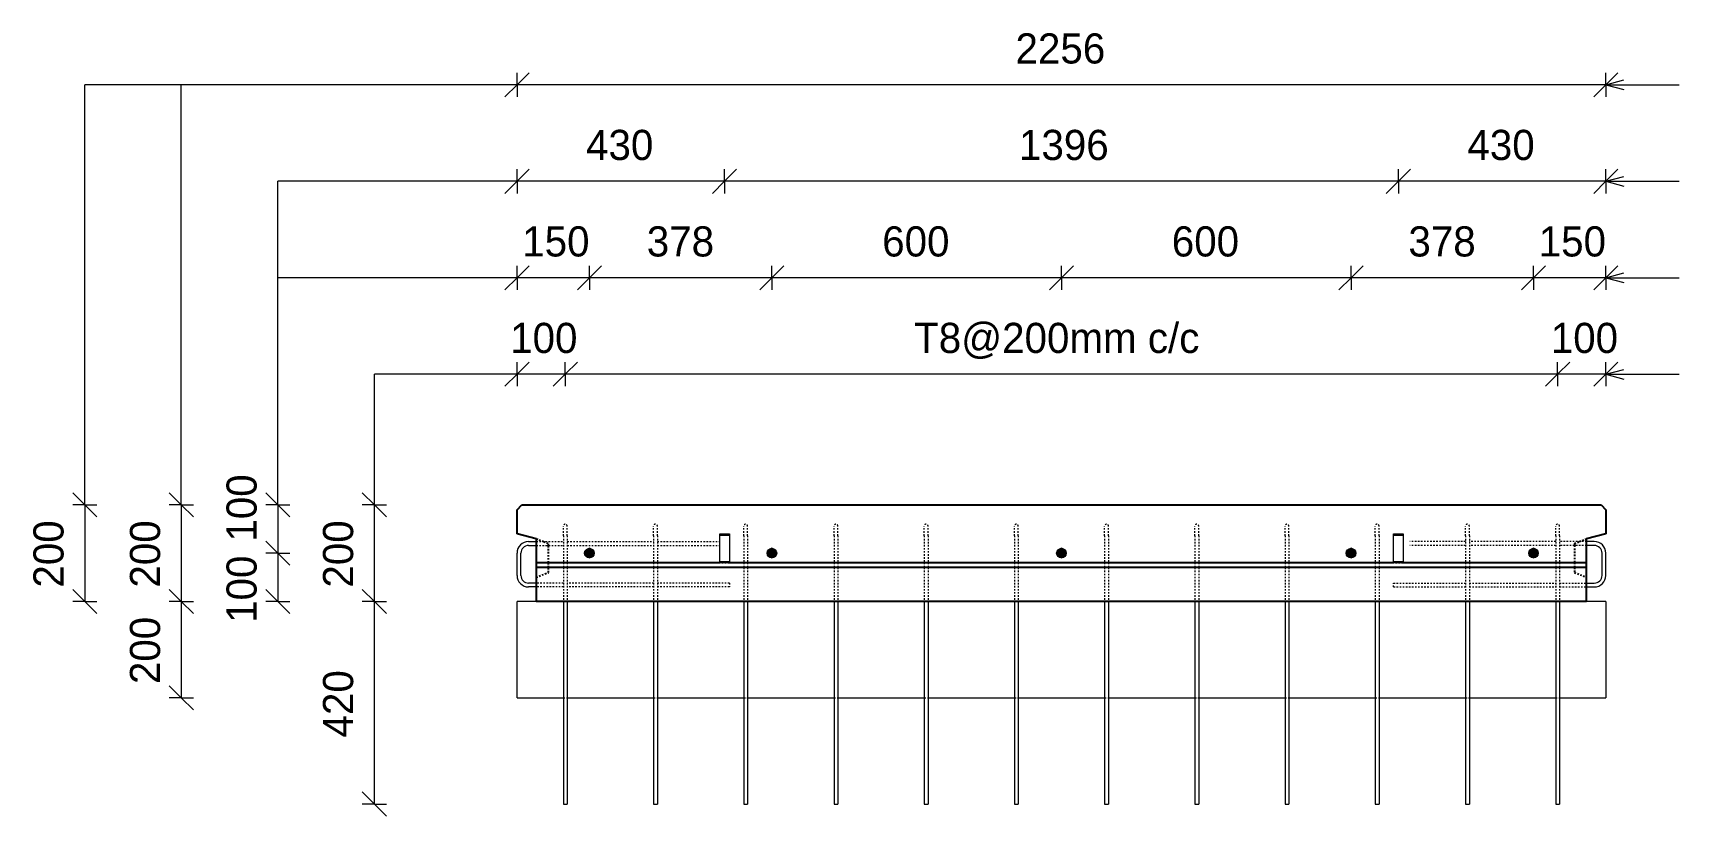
# Model space of a CAD drawing. Header units: millimetres. Extents: x 2687 to 17737, y 971 to 18539.
# Drawn here: x 6836 to 10246, y 12469 to 14092 of the extents above; entities that cross this region are included whole.
import ezdxf

# ---------------------------------------------------------------- set-up
doc = ezdxf.new("R2010")
doc.units = ezdxf.units.MM
doc.linetypes.add('Dash', pattern=[6.36, 3.18, -3.18])
for name, color, linetype, lineweight in [('A-ANNO-DIMS', 211, 'Continuous', 9), ('A-ANNO-DIMS-25', 211, 'Continuous', 9), ('A-DETL-MBND', 5, 'Continuous', 18), ('A-GENM', 13, 'Continuous', 18), ('A-WALL', 113, 'Continuous', 25), ('A-WALL-HDLN', 110, 'Dash', 25), ('G-ANNO-TEXT', 231, 'Continuous', 9), ('S-BEAM', 12, 'Continuous', 18), ('S-BEAM-HDLN', 1, 'Dash', 18), ('S-RBAR', 171, 'Continuous', 18)]:
    doc.layers.add(name, color=color, linetype=linetype, lineweight=lineweight)
doc.styles.add('Nirmala UI Semilight', font='NirmalaS.ttf', dxfattribs={"height": 62.5})
doc.dimstyles.new('Arrow_Filled_-_2_5_NI_UI', dxfattribs={"dimscale": 304.8, "dimtxt": 65.460247, "dimasz": 0.164042, "dimexe": 0.082021, "dimexo": 0.0625, "dimgap": 0.082021, "dimtad": 1, "dimdec": 0, "dimzin": 0, "dimdsep": 46, "dimtxsty": 'Nirmala UI Semilight', "dimblk1": 'OBLIQUE', "dimblk2": 'OBLIQUE', "dimsah": 1, "dimcen": 0.09, "dimazin": 0, "dimtfac": 1, "dimtdec": 4, "dimtix": 1, "dimtmove": 0, "dimatfit": 3, "dimfxl": 0.082021, "dimfxlon": 1, "dimtvp": 1, "dimtolj": 1, "dimtzin": 0, "dimarcsym": 2})
doc.dimstyles.new('Arrow_Filled_-_2_5_NI_UI_1', dxfattribs={"dimscale": 304.8, "dimtxt": 65.460247, "dimasz": 0.164042, "dimexe": 0.082021, "dimexo": 0.0625, "dimgap": 0.082021, "dimtad": 1, "dimdec": 0, "dimzin": 0, "dimdsep": 46, "dimtxsty": 'Nirmala UI Semilight', "dimblk1": 'OBLIQUE', "dimblk2": 'OBLIQUE', "dimsah": 1, "dimcen": 0.09, "dimazin": 0, "dimtfac": 1, "dimtdec": 4, "dimtix": 1, "dimtmove": 2, "dimatfit": 3, "dimfxl": 0.082021, "dimfxlon": 1, "dimtvp": 1, "dimtolj": 1, "dimtzin": 0, "dimarcsym": 2})

# ---------------------------------------------------------------- blocks, each defined once
blk = doc.blocks.new('RR spread anchor face based - RR-SA-10_0-300-1726847-Elevation Top Copy 1')
at = {"layer": 'A-GENM'}
for p, q in [((5050.6, 13051.3), (5050.6, 13053.8)), ((5050.6, 13053.8), (5070.6, 13053.8)), ((5050.6, 12996.3), (5050.6, 13051.3)), ((5050.6, 13051.3), (5070.6, 13051.3)), ((5070.6, 13053.8), (5070.6, 13051.3)), ((5070.6, 13051.3), (5070.6, 12996.3)), ((5050.6, 12993.8), (5050.6, 12996.3)), ((5050.6, 12996.3), (5070.6, 12996.3)), ((5070.6, 12996.3), (5070.6, 12993.8)), ((5070.6, 12993.8), (5050.6, 12993.8))]:
    blk.add_line(p, q, dxfattribs=at)
blk = doc.blocks.new('M_Rectangular Corbel - M_Rectangular Corbel-2189266-Elevation Top Copy 1')
at = {"layer": 'S-BEAM'}
for p, q in [((3234.6, 12713.8), (3234.6, 12913.8)), ((3274.6, 12913.8), (3234.6, 12913.8)), ((5490.6, 12913.8), (5450.6, 12913.8)), ((5490.6, 12913.8), (5490.6, 12713.8)), ((3234.6, 12713.8), (3330.6, 12713.8)), ((3338.6, 12713.8), (3517.5, 12713.8)), ((3525.5, 12713.8), (3704.4, 12713.8)), ((3712.4, 12713.8), (3891.3, 12713.8)), ((3899.3, 12713.8), (4078.2, 12713.8)), ((4086.2, 12713.8), (4265.1, 12713.8)), ((4273.1, 12713.8), (4452, 12713.8)), ((4460, 12713.8), (4638.9, 12713.8)), ((4646.9, 12713.8), (4825.8, 12713.8)), ((4833.8, 12713.8), (5012.7, 12713.8)), ((5020.7, 12713.8), (5199.7, 12713.8)), ((5207.7, 12713.8), (5386.6, 12713.8)), ((5394.6, 12713.8), (5490.6, 12713.8))]:
    blk.add_line(p, q, dxfattribs=at)
at = {"layer": 'S-BEAM-HDLN'}
for p, q in [((3330.6, 12713.8), (3338.5, 12713.8)), ((3517.5, 12713.8), (3525.4, 12713.8)), ((3704.4, 12713.8), (3712.3, 12713.8)), ((3891.3, 12713.8), (3899.2, 12713.8)), ((4078.3, 12713.8), (4086.2, 12713.8)), ((4265.2, 12713.8), (4273.1, 12713.8)), ((4452.1, 12713.8), (4460, 12713.8)), ((4639, 12713.8), (4646.9, 12713.8)), ((4825.9, 12713.8), (4833.8, 12713.8)), ((5012.8, 12713.8), (5020.7, 12713.8)), ((5199.7, 12713.8), (5207.6, 12713.8)), ((5386.6, 12713.8), (5394.5, 12713.8))]:
    blk.add_line(p, q, dxfattribs=at)
blk = doc.blocks.new('DIMBLOCK14-Elevation Top Copy 1')
at = {"layer": 'A-ANNO-DIMS-25'}
for p, q in [((9994.7, 13384.6), (10019.7, 13409.6)), ((9994.7, 13384.6), (9994.7, 13409.6)), ((10094.7, 13384.6), (10119.7, 13409.6)), ((10094.7, 13384.6), (10094.7, 13409.6)), ((9994.7, 13384.6), (9969.7, 13359.6)), ((10094.7, 13384.6), (9994.7, 13384.6)), ((9994.7, 13384.6), (9994.7, 13359.6)), ((10094.7, 13384.6), (10069.7, 13359.6)), ((10094.7, 13384.6), (10094.7, 13359.6))]:
    blk.add_line(p, q, dxfattribs=at)
at = {"layer": 'A-ANNO-DIMS-25', "color": 0, "insert": (9980.5, 13491.2), "char_height": 62.5, "width": 154.248, "attachment_point": 1, "line_spacing_factor": 1.142579, "style": 'Nirmala UI Semilight'}
blk.add_mtext('100', dxfattribs=at)
blk = doc.blocks.new('_Oblique')
at = {"color": 0, "linetype": 'ByBlock', "lineweight": -2}
blk.add_line((-0.5, -0.5), (0.5, 0.5), dxfattribs=at)
blk = doc.blocks.new('DIMBLOCK15-Elevation Top Copy 1')
at = {"layer": 'A-ANNO-DIMS-25'}
for p, q in [((7938.7, 13384.6), (7963.7, 13409.6)), ((7938.7, 13384.6), (7938.7, 13409.6)), ((9994.7, 13384.6), (10019.7, 13409.6)), ((9994.7, 13384.6), (9994.7, 13409.6)), ((7938.7, 13384.6), (7913.7, 13359.6)), ((9994.7, 13384.6), (7938.7, 13384.6)), ((7938.7, 13384.6), (7938.7, 13359.6)), ((9994.7, 13384.6), (9969.7, 13359.6)), ((9994.7, 13384.6), (9994.7, 13359.6))]:
    blk.add_line(p, q, dxfattribs=at)
at = {"layer": 'A-ANNO-DIMS-25', "color": 0, "insert": (8661.4, 13491.2), "char_height": 62.5, "width": 732.679, "attachment_point": 1, "line_spacing_factor": 1.142579, "style": 'Nirmala UI Semilight'}
blk.add_mtext('T8@200mm c/c', dxfattribs=at)
blk = doc.blocks.new('DIMBLOCK16-Elevation Top Copy 1')
at = {"layer": 'A-ANNO-DIMS-25'}
for p, q in [((7838.7, 13384.6), (7863.7, 13409.6)), ((7838.7, 13384.6), (7838.7, 13409.6)), ((7938.7, 13384.6), (7963.7, 13409.6)), ((7938.7, 13384.6), (7938.7, 13409.6)), ((7838.7, 13384.6), (7813.7, 13359.6)), ((7938.7, 13384.6), (7838.7, 13384.6)), ((7838.7, 13384.6), (7838.7, 13359.6)), ((7938.7, 13384.6), (7913.7, 13359.6)), ((7938.7, 13384.6), (7938.7, 13359.6))]:
    blk.add_line(p, q, dxfattribs=at)
at = {"layer": 'A-ANNO-DIMS-25', "color": 0, "insert": (7824.5, 13491.2), "char_height": 62.5, "width": 154.248, "attachment_point": 1, "line_spacing_factor": 1.142579, "style": 'Nirmala UI Semilight'}
blk.add_mtext('100', dxfattribs=at)
blk = doc.blocks.new('DIMBLOCK17-Elevation Top Copy 1')
at = {"layer": 'A-ANNO-DIMS-25'}
for p, q in [((9944.7, 13584.6), (9969.7, 13609.6)), ((9944.7, 13584.6), (9944.7, 13609.6)), ((10094.7, 13584.6), (10119.7, 13609.6)), ((10094.7, 13584.6), (10094.7, 13609.6)), ((9944.7, 13584.6), (9919.7, 13559.6)), ((10094.7, 13584.6), (9944.7, 13584.6)), ((9944.7, 13584.6), (9944.7, 13559.6)), ((10094.7, 13584.6), (10069.7, 13559.6)), ((10094.7, 13584.6), (10094.7, 13559.6))]:
    blk.add_line(p, q, dxfattribs=at)
at = {"layer": 'A-ANNO-DIMS-25', "color": 0, "insert": (9955.5, 13691.2), "char_height": 62.5, "width": 154.248, "attachment_point": 1, "line_spacing_factor": 1.142579, "style": 'Nirmala UI Semilight'}
blk.add_mtext('150', dxfattribs=at)
blk = doc.blocks.new('DIMBLOCK18-Elevation Top Copy 1')
at = {"layer": 'A-ANNO-DIMS-25'}
for p, q in [((9566.7, 13584.6), (9591.7, 13609.6)), ((9566.7, 13584.6), (9566.7, 13609.6)), ((9944.7, 13584.6), (9969.7, 13609.6)), ((9944.7, 13584.6), (9944.7, 13609.6)), ((9566.7, 13584.6), (9541.7, 13559.6)), ((9944.7, 13584.6), (9566.7, 13584.6)), ((9566.7, 13584.6), (9566.7, 13559.6)), ((9944.7, 13584.6), (9919.7, 13559.6)), ((9944.7, 13584.6), (9944.7, 13559.6))]:
    blk.add_line(p, q, dxfattribs=at)
at = {"layer": 'A-ANNO-DIMS-25', "color": 0, "insert": (9685.5, 13691.2), "char_height": 62.5, "width": 168.53, "attachment_point": 1, "line_spacing_factor": 1.142579, "style": 'Nirmala UI Semilight'}
blk.add_mtext('378', dxfattribs=at)
blk = doc.blocks.new('DIMBLOCK19-Elevation Top Copy 1')
at = {"layer": 'A-ANNO-DIMS-25'}
for p, q in [((8966.7, 13584.6), (8991.7, 13609.6)), ((8966.7, 13584.6), (8966.7, 13609.6)), ((9566.7, 13584.6), (9591.7, 13609.6)), ((9566.7, 13584.6), (9566.7, 13609.6)), ((8966.7, 13584.6), (8941.7, 13559.6)), ((9566.7, 13584.6), (8966.7, 13584.6)), ((8966.7, 13584.6), (8966.7, 13559.6)), ((9566.7, 13584.6), (9541.7, 13559.6)), ((9566.7, 13584.6), (9566.7, 13559.6))]:
    blk.add_line(p, q, dxfattribs=at)
at = {"layer": 'A-ANNO-DIMS-25', "color": 0, "insert": (9195.3, 13691.2), "char_height": 62.5, "width": 171.387, "attachment_point": 1, "line_spacing_factor": 1.142579, "style": 'Nirmala UI Semilight'}
blk.add_mtext('600', dxfattribs=at)
blk = doc.blocks.new('DIMBLOCK20-Elevation Top Copy 1')
at = {"layer": 'A-ANNO-DIMS-25'}
for p, q in [((8366.7, 13584.6), (8391.7, 13609.6)), ((8366.7, 13584.6), (8366.7, 13609.6)), ((8966.7, 13584.6), (8991.7, 13609.6)), ((8966.7, 13584.6), (8966.7, 13609.6)), ((8366.7, 13584.6), (8341.7, 13559.6)), ((8966.7, 13584.6), (8366.7, 13584.6)), ((8366.7, 13584.6), (8366.7, 13559.6)), ((8966.7, 13584.6), (8941.7, 13559.6)), ((8966.7, 13584.6), (8966.7, 13559.6))]:
    blk.add_line(p, q, dxfattribs=at)
at = {"layer": 'A-ANNO-DIMS-25', "color": 0, "insert": (8595.3, 13691.2), "char_height": 62.5, "width": 171.387, "attachment_point": 1, "line_spacing_factor": 1.142579, "style": 'Nirmala UI Semilight'}
blk.add_mtext('600', dxfattribs=at)
blk = doc.blocks.new('DIMBLOCK21-Elevation Top Copy 1')
at = {"layer": 'A-ANNO-DIMS-25'}
for p, q in [((7988.7, 13584.6), (8013.7, 13609.6)), ((7988.7, 13584.6), (7988.7, 13609.6)), ((8366.7, 13584.6), (8391.7, 13609.6)), ((8366.7, 13584.6), (8366.7, 13609.6)), ((7988.7, 13584.6), (7963.7, 13559.6)), ((8366.7, 13584.6), (7988.7, 13584.6)), ((7988.7, 13584.6), (7988.7, 13559.6)), ((8366.7, 13584.6), (8341.7, 13559.6)), ((8366.7, 13584.6), (8366.7, 13559.6))]:
    blk.add_line(p, q, dxfattribs=at)
at = {"layer": 'A-ANNO-DIMS-25', "color": 0, "insert": (8107.5, 13691.2), "char_height": 62.5, "width": 168.53, "attachment_point": 1, "line_spacing_factor": 1.142579, "style": 'Nirmala UI Semilight'}
blk.add_mtext('378', dxfattribs=at)
blk = doc.blocks.new('DIMBLOCK22-Elevation Top Copy 1')
at = {"layer": 'A-ANNO-DIMS-25'}
for p, q in [((7838.7, 13584.6), (7863.7, 13609.6)), ((7838.7, 13584.6), (7838.7, 13609.6)), ((7988.7, 13584.6), (8013.7, 13609.6)), ((7988.7, 13584.6), (7988.7, 13609.6)), ((7838.7, 13584.6), (7813.7, 13559.6)), ((7988.7, 13584.6), (7838.7, 13584.6)), ((7838.7, 13584.6), (7838.7, 13559.6)), ((7988.7, 13584.6), (7963.7, 13559.6)), ((7988.7, 13584.6), (7988.7, 13559.6))]:
    blk.add_line(p, q, dxfattribs=at)
at = {"layer": 'A-ANNO-DIMS-25', "color": 0, "insert": (7849.5, 13691.2), "char_height": 62.5, "width": 154.248, "attachment_point": 1, "line_spacing_factor": 1.142579, "style": 'Nirmala UI Semilight'}
blk.add_mtext('150', dxfattribs=at)
blk = doc.blocks.new('DIMBLOCK23-Elevation Top Copy 1')
at = {"layer": 'A-ANNO-DIMS-25'}
for p, q in [((9664.7, 13784.6), (9639.7, 13759.6)), ((9664.7, 13784.6), (9689.7, 13809.6)), ((9664.7, 13784.6), (9664.7, 13809.6)), ((10094.7, 13784.6), (9664.7, 13784.6)), ((9664.7, 13784.6), (9664.7, 13759.6)), ((10094.7, 13784.6), (10069.7, 13759.6)), ((10094.7, 13784.6), (10119.7, 13809.6)), ((10094.7, 13784.6), (10094.7, 13809.6)), ((10094.7, 13784.6), (10094.7, 13759.6))]:
    blk.add_line(p, q, dxfattribs=at)
at = {"layer": 'A-ANNO-DIMS-25', "color": 0, "insert": (9807.7, 13891.2), "char_height": 62.5, "width": 172.815, "attachment_point": 1, "line_spacing_factor": 1.142579, "style": 'Nirmala UI Semilight'}
blk.add_mtext('430', dxfattribs=at)
blk = doc.blocks.new('DIMBLOCK24-Elevation Top Copy 1')
at = {"layer": 'A-ANNO-DIMS-25'}
for p, q in [((8268.7, 13784.6), (8243.7, 13759.6)), ((8268.7, 13784.6), (8293.7, 13809.6)), ((8268.7, 13784.6), (8268.7, 13809.6)), ((9664.7, 13784.6), (8268.7, 13784.6)), ((8268.7, 13784.6), (8268.7, 13759.6)), ((9664.7, 13784.6), (9639.7, 13759.6)), ((9664.7, 13784.6), (9689.7, 13809.6)), ((9664.7, 13784.6), (9664.7, 13809.6)), ((9664.7, 13784.6), (9664.7, 13759.6))]:
    blk.add_line(p, q, dxfattribs=at)
at = {"layer": 'A-ANNO-DIMS-25', "color": 0, "insert": (8878.7, 13891.2), "char_height": 62.5, "width": 211.377, "attachment_point": 1, "line_spacing_factor": 1.142579, "style": 'Nirmala UI Semilight'}
blk.add_mtext('1396', dxfattribs=at)
blk = doc.blocks.new('DIMBLOCK25-Elevation Top Copy 1')
at = {"layer": 'A-ANNO-DIMS-25'}
for p, q in [((7838.7, 13784.6), (7813.7, 13759.6)), ((7838.7, 13784.6), (7863.7, 13809.6)), ((7838.7, 13784.6), (7838.7, 13809.6)), ((8268.7, 13784.6), (7838.7, 13784.6)), ((7838.7, 13784.6), (7838.7, 13759.6)), ((8268.7, 13784.6), (8243.7, 13759.6)), ((8268.7, 13784.6), (8293.7, 13809.6)), ((8268.7, 13784.6), (8268.7, 13809.6)), ((8268.7, 13784.6), (8268.7, 13759.6))]:
    blk.add_line(p, q, dxfattribs=at)
at = {"layer": 'A-ANNO-DIMS-25', "color": 0, "insert": (7981.7, 13891.2), "char_height": 62.5, "width": 172.815, "attachment_point": 1, "line_spacing_factor": 1.142579, "style": 'Nirmala UI Semilight'}
blk.add_mtext('430', dxfattribs=at)
blk = doc.blocks.new('DIMBLOCK26-Elevation Top Copy 1')
at = {"layer": 'A-ANNO-DIMS-25'}
for p, q in [((7838.7, 13984.6), (7813.7, 13959.6)), ((7838.7, 13984.6), (7863.7, 14009.6)), ((7838.7, 13984.6), (7838.7, 14009.6)), ((10094.7, 13984.6), (7838.7, 13984.6)), ((7838.7, 13984.6), (7838.7, 13959.6)), ((10094.7, 13984.6), (10069.7, 13959.6)), ((10094.7, 13984.6), (10119.7, 14009.6)), ((10094.7, 13984.6), (10094.7, 14009.6)), ((10094.7, 13984.6), (10094.7, 13959.6))]:
    blk.add_line(p, q, dxfattribs=at)
at = {"layer": 'A-ANNO-DIMS-25', "color": 0, "insert": (8871.5, 14091.2), "char_height": 62.5, "width": 228.516, "attachment_point": 1, "line_spacing_factor": 1.142579, "style": 'Nirmala UI Semilight'}
blk.add_mtext('2256', dxfattribs=at)
blk = doc.blocks.new('DIMBLOCK27-Elevation Top Copy 1')
at = {"layer": 'A-ANNO-DIMS-25'}
for p, q in [((7543.2, 12913.8), (7518.2, 12938.8)), ((7543.2, 12913.8), (7518.2, 12913.8)), ((7543.2, 12493.8), (7543.2, 12913.8)), ((7543.2, 12913.8), (7568.2, 12888.8)), ((7543.2, 12913.8), (7568.2, 12913.8)), ((7543.2, 12493.8), (7518.2, 12518.8)), ((7543.2, 12493.8), (7518.2, 12493.8)), ((7543.2, 12493.8), (7568.2, 12468.8)), ((7543.2, 12493.8), (7568.2, 12493.8))]:
    blk.add_line(p, q, dxfattribs=at)
at = {"layer": 'A-ANNO-DIMS-25', "color": 0, "insert": (7436.7, 12631.8), "char_height": 62.5, "width": 172.815, "attachment_point": 1, "rotation": 90, "line_spacing_factor": 1.142579, "style": 'Nirmala UI Semilight'}
blk.add_mtext('420', dxfattribs=at)
blk = doc.blocks.new('DIMBLOCK28-Elevation Top Copy 1')
at = {"layer": 'A-ANNO-DIMS-25'}
for p, q in [((7543.2, 13113.8), (7518.2, 13138.8)), ((7543.2, 13113.8), (7518.2, 13113.8)), ((7543.2, 12913.8), (7543.2, 13113.8)), ((7543.2, 13113.8), (7568.2, 13088.8)), ((7543.2, 13113.8), (7568.2, 13113.8)), ((7543.2, 12913.8), (7518.2, 12938.8)), ((7543.2, 12913.8), (7518.2, 12913.8)), ((7543.2, 12913.8), (7568.2, 12888.8)), ((7543.2, 12913.8), (7568.2, 12913.8))]:
    blk.add_line(p, q, dxfattribs=at)
at = {"layer": 'A-ANNO-DIMS-25', "color": 0, "insert": (7436.7, 12942.4), "char_height": 62.5, "width": 171.387, "attachment_point": 1, "rotation": 90, "line_spacing_factor": 1.142579, "style": 'Nirmala UI Semilight'}
blk.add_mtext('200', dxfattribs=at)
blk = doc.blocks.new('DIMBLOCK29-Elevation Top Copy 1')
at = {"layer": 'A-ANNO-DIMS-25'}
for p, q in [((7343.2, 13113.8), (7318.2, 13138.8)), ((7343.2, 13113.8), (7318.2, 13113.8)), ((7343.2, 13113.8), (7343.2, 13013.8)), ((7343.2, 13113.8), (7368.2, 13088.8)), ((7343.2, 13113.8), (7368.2, 13113.8)), ((7343.2, 13013.8), (7318.2, 13038.8)), ((7343.2, 13013.8), (7318.2, 13013.8)), ((7343.2, 13013.8), (7368.2, 12988.8)), ((7343.2, 13013.8), (7368.2, 13013.8))]:
    blk.add_line(p, q, dxfattribs=at)
at = {"layer": 'A-ANNO-DIMS-25', "color": 0, "insert": (7236.7, 13037.7), "char_height": 62.5, "width": 154.248, "attachment_point": 1, "rotation": 90, "line_spacing_factor": 1.142579, "style": 'Nirmala UI Semilight'}
blk.add_mtext('100', dxfattribs=at)
blk = doc.blocks.new('DIMBLOCK30-Elevation Top Copy 1')
at = {"layer": 'A-ANNO-DIMS-25'}
for p, q in [((7343.2, 13013.8), (7318.2, 13038.8)), ((7343.2, 13013.8), (7318.2, 13013.8)), ((7343.2, 13013.8), (7343.2, 12913.8)), ((7343.2, 13013.8), (7368.2, 12988.8)), ((7343.2, 13013.8), (7368.2, 13013.8)), ((7343.2, 12913.8), (7318.2, 12938.8)), ((7343.2, 12913.8), (7318.2, 12913.8)), ((7343.2, 12913.8), (7368.2, 12888.8)), ((7343.2, 12913.8), (7368.2, 12913.8))]:
    blk.add_line(p, q, dxfattribs=at)
at = {"layer": 'A-ANNO-DIMS-25', "color": 0, "insert": (7236.7, 12869.3), "char_height": 62.5, "width": 154.248, "attachment_point": 1, "rotation": 90, "line_spacing_factor": 1.142579, "style": 'Nirmala UI Semilight'}
blk.add_mtext('100', dxfattribs=at)
blk = doc.blocks.new('DIMBLOCK31-Elevation Top Copy 1')
at = {"layer": 'A-ANNO-DIMS-25'}
for p, q in [((7143.2, 13113.8), (7118.2, 13138.8)), ((7143.2, 13113.8), (7118.2, 13113.8)), ((7143.2, 13113.8), (7143.2, 12913.8)), ((7143.2, 13113.8), (7168.2, 13088.8)), ((7143.2, 13113.8), (7168.2, 13113.8)), ((7143.2, 12913.8), (7118.2, 12938.8)), ((7143.2, 12913.8), (7118.2, 12913.8)), ((7143.2, 12913.8), (7168.2, 12888.8)), ((7143.2, 12913.8), (7168.2, 12913.8))]:
    blk.add_line(p, q, dxfattribs=at)
at = {"layer": 'A-ANNO-DIMS-25', "color": 0, "insert": (7036.7, 12942.4), "char_height": 62.5, "width": 171.387, "attachment_point": 1, "rotation": 90, "line_spacing_factor": 1.142579, "style": 'Nirmala UI Semilight'}
blk.add_mtext('200', dxfattribs=at)
blk = doc.blocks.new('DIMBLOCK32-Elevation Top Copy 1')
at = {"layer": 'A-ANNO-DIMS-25'}
for p, q in [((7143.2, 12913.8), (7118.2, 12938.8)), ((7143.2, 12913.8), (7118.2, 12913.8)), ((7143.2, 12913.8), (7143.2, 12713.8)), ((7143.2, 12913.8), (7168.2, 12888.8)), ((7143.2, 12913.8), (7168.2, 12913.8)), ((7143.2, 12713.8), (7118.2, 12738.8)), ((7143.2, 12713.8), (7118.2, 12713.8)), ((7143.2, 12713.8), (7168.2, 12688.8)), ((7143.2, 12713.8), (7168.2, 12713.8))]:
    blk.add_line(p, q, dxfattribs=at)
at = {"layer": 'A-ANNO-DIMS-25', "color": 0, "insert": (7036.7, 12742.4), "char_height": 62.5, "width": 171.387, "attachment_point": 1, "rotation": 90, "line_spacing_factor": 1.142579, "style": 'Nirmala UI Semilight'}
blk.add_mtext('200', dxfattribs=at)
blk = doc.blocks.new('DIMBLOCK33-Elevation Top Copy 1')
at = {"layer": 'A-ANNO-DIMS-25'}
for p, q in [((6943.2, 13113.8), (6918.2, 13138.8)), ((6943.2, 13113.8), (6918.2, 13113.8)), ((6943.2, 13113.8), (6943.2, 12913.8)), ((6943.2, 13113.8), (6968.2, 13088.8)), ((6943.2, 13113.8), (6968.2, 13113.8)), ((6943.2, 12913.8), (6918.2, 12938.8)), ((6943.2, 12913.8), (6918.2, 12913.8)), ((6943.2, 12913.8), (6968.2, 12888.8)), ((6943.2, 12913.8), (6968.2, 12913.8))]:
    blk.add_line(p, q, dxfattribs=at)
at = {"layer": 'A-ANNO-DIMS-25', "color": 0, "insert": (6836.7, 12942.4), "char_height": 62.5, "width": 171.387, "attachment_point": 1, "rotation": 90, "line_spacing_factor": 1.142579, "style": 'Nirmala UI Semilight'}
blk.add_mtext('200', dxfattribs=at)

msp = doc.modelspace()

# ---------------------------------------------------------------- hatches: boundary and pattern name
at = {"layer": 'S-RBAR'}
for points in [[(7988.7, 13003.8), (7995.8, 13006.7), (7998.7, 13013.8), (7995.8, 13020.9), (7988.7, 13023.8), (7981.7, 13020.9), (7978.7, 13013.8), (7981.7, 13006.7)], [(8366.7, 13003.8), (8373.8, 13006.7), (8376.7, 13013.8), (8373.8, 13020.9), (8366.7, 13023.8), (8359.7, 13020.9), (8356.7, 13013.8), (8359.7, 13006.7)], [(8966.7, 13003.8), (8973.8, 13006.7), (8976.7, 13013.8), (8973.8, 13020.9), (8966.7, 13023.8), (8959.7, 13020.9), (8956.7, 13013.8), (8959.7, 13006.7)], [(9566.7, 13003.8), (9573.8, 13006.7), (9576.7, 13013.8), (9573.8, 13020.9), (9566.7, 13023.8), (9559.7, 13020.9), (9556.7, 13013.8), (9559.7, 13006.7)], [(9944.7, 13003.8), (9951.8, 13006.7), (9954.7, 13013.8), (9951.8, 13020.9), (9944.7, 13023.8), (9937.7, 13020.9), (9934.7, 13013.8), (9937.7, 13006.7)]]:
    msp.add_hatch(color=256, dxfattribs=at).paths.add_polyline_path(points)
h = msp.add_hatch(color=256, dxfattribs=at)
edge = h.paths.add_edge_path()
edge.add_arc((7988.7, 13013.8), 10, 0, 360)
h = msp.add_hatch(color=256, dxfattribs=at)
edge = h.paths.add_edge_path()
edge.add_arc((8366.7, 13013.8), 10, 0, 360)
h = msp.add_hatch(color=256, dxfattribs=at)
edge = h.paths.add_edge_path()
edge.add_arc((8966.7, 13013.8), 10, 0, 360)
h = msp.add_hatch(color=256, dxfattribs=at)
edge = h.paths.add_edge_path()
edge.add_arc((9566.7, 13013.8), 10, 0, 360)
h = msp.add_hatch(color=256, dxfattribs=at)
edge = h.paths.add_edge_path()
edge.add_arc((9944.7, 13013.8), 10, 0, 360)

# ---------------------------------------------------------------- linework, layer by layer
at = {"layer": 'A-DETL-MBND'}
for p, q in [((6943.2, 13113.8), (6943.2, 13984.6)), ((7838.7, 13984.6), (6943.2, 13984.6)), ((7143.2, 13113.8), (7143.2, 13984.6)), ((7343.2, 13113.8), (7343.2, 13784.6)), ((7838.7, 13784.6), (7343.2, 13784.6)), ((7838.7, 13584.6), (7343.2, 13584.6)), ((7543.2, 13113.8), (7543.2, 13384.6)), ((7838.7, 13384.6), (7543.2, 13384.6)), ((7934.7, 12493.8), (7935.5, 12493.8))]:
    msp.add_line(p, q, dxfattribs=at)
at = {"layer": 'A-WALL'}
for p, q in [((7838.7, 13103.8), (7848.7, 13113.8)), ((7838.7, 13053.8), (7838.7, 13103.8)), ((7848.7, 13113.8), (10084.7, 13113.8)), ((10084.8, 13113.8), (10094.7, 13103.9)), ((10094.7, 13103.9), (10094.7, 13053.8)), ((7878.7, 13043.8), (7838.7, 13053.8)), ((7878.7, 13043.8), (7878.7, 12913.8)), ((10094.7, 13053.8), (10054.7, 13043.8)), ((10054.7, 12913.8), (10054.7, 13043.8)), ((8258.7, 12993.9), (7878.7, 12993.9)), ((10054.7, 12983.9), (7878.7, 12983.9)), ((9654.7, 12993.9), (8278.7, 12993.9)), ((10054.7, 12993.9), (9674.7, 12993.9)), ((10054.7, 12913.8), (7878.7, 12913.8))]:
    msp.add_line(p, q, dxfattribs=at)
at = {"layer": 'A-WALL-HDLN'}
for p, q in [((7878.8, 13043.8), (7893.6, 13037.9)), ((7893.9, 13037.8), (7903.7, 13033.8)), ((7903.7, 13029.9), (7903.7, 13033.8)), ((7903.7, 12994), (7903.7, 13029.8)), ((10029.7, 13033.8), (10039.6, 13037.8)), ((10029.7, 13033.8), (10029.7, 13029.9)), ((10029.7, 13029.8), (10029.7, 12994)), ((10039.9, 13037.9), (10054.7, 13043.8)), ((7878.8, 12963.8), (7903.7, 12973.8)), ((7903.7, 12984), (7903.7, 12993.9)), ((7903.7, 12973.8), (7903.7, 12983.9)), ((8278.7, 12993.9), (8258.8, 12993.9)), ((9674.7, 12993.9), (9654.8, 12993.9)), ((10029.7, 12993.9), (10029.7, 12984)), ((10029.7, 12983.9), (10029.7, 12973.8)), ((10029.7, 12973.8), (10054.7, 12963.8))]:
    msp.add_line(p, q, dxfattribs=at)
at = {"layer": 'G-ANNO-TEXT', "color": 10}
for p, q in [((10094.7, 13984.6), (10132.2, 13994.7)), ((10094.7, 13984.6), (10132.2, 13974.6)), ((10094.7, 13984.6), (10246.3, 13984.6)), ((10094.7, 13784.6), (10132.2, 13794.7)), ((10094.7, 13784.6), (10132.2, 13774.6)), ((10094.7, 13784.6), (10246.3, 13784.6)), ((10094.7, 13584.6), (10132.2, 13594.7)), ((10094.7, 13584.6), (10132.2, 13574.6)), ((10094.7, 13584.6), (10246.3, 13584.6)), ((10094.7, 13384.6), (10132.2, 13394.7)), ((10094.7, 13384.6), (10132.2, 13374.6)), ((10094.7, 13384.6), (10246.3, 13384.6))]:
    msp.add_line(p, q, dxfattribs=at)
at = {"layer": 'S-RBAR', "linetype": 'Dash'}
for p, q in [((7934.7, 13049.8), (7934.7, 13069.8)), ((7942.7, 13049.8), (7942.7, 13069.8)), ((8121.6, 13049.8), (8121.6, 13069.8)), ((8129.6, 13049.8), (8129.6, 13069.8)), ((8308.5, 13049.8), (8308.5, 13069.8)), ((8316.5, 13049.8), (8316.5, 13069.8)), ((8495.5, 13049.8), (8495.5, 13069.8)), ((8503.5, 13049.8), (8503.5, 13069.8)), ((8682.4, 13049.8), (8682.4, 13069.8)), ((8690.4, 13049.8), (8690.4, 13069.8)), ((8869.3, 13049.8), (8869.3, 13069.8)), ((8877.3, 13049.8), (8877.3, 13069.8)), ((9056.2, 13049.8), (9056.2, 13069.8)), ((9064.2, 13049.8), (9064.2, 13069.8)), ((9243.1, 13049.8), (9243.1, 13069.8)), ((9251.1, 13049.8), (9251.1, 13069.8)), ((9430, 13049.8), (9430, 13069.8)), ((9438, 13049.8), (9438, 13069.8)), ((9616.9, 13049.8), (9616.9, 13069.8)), ((9624.9, 13049.8), (9624.9, 13069.8)), ((9803.8, 13049.8), (9803.8, 13069.8)), ((9811.8, 13049.8), (9811.8, 13069.8)), ((9990.7, 13049.8), (9990.7, 13069.8)), ((9998.7, 13049.8), (9998.7, 13069.8)), ((7878.8, 13037.8), (7934.7, 13037.8)), ((7878.8, 13029.8), (7934.7, 13029.8)), ((7934.7, 13049.8), (7934.7, 12994)), ((7942.7, 13049.8), (7942.7, 12994)), ((7942.7, 13037.8), (8121.6, 13037.8)), ((7942.7, 13029.8), (8121.6, 13029.8)), ((8121.6, 13049.8), (8121.6, 12994)), ((8129.6, 13049.8), (8129.6, 12994)), ((8129.6, 13037.8), (8258.7, 13037.8)), ((8129.6, 13029.8), (8258.7, 13029.8)), ((8308.5, 13049.8), (8308.5, 12994)), ((8316.5, 13049.8), (8316.5, 12994)), ((8495.5, 13049.8), (8495.5, 12994)), ((8503.5, 13049.8), (8503.5, 12994)), ((8682.4, 13049.8), (8682.4, 12994)), ((8690.4, 13049.8), (8690.4, 12994)), ((8869.3, 13049.8), (8869.3, 12994)), ((8877.3, 13049.8), (8877.3, 12994)), ((9056.2, 13049.8), (9056.2, 12994)), ((9064.2, 13049.8), (9064.2, 12994)), ((9243.1, 13049.8), (9243.1, 12994)), ((9251.1, 13049.8), (9251.1, 12994)), ((9430, 13049.8), (9430, 12994)), ((9438, 13049.8), (9438, 12994)), ((9616.9, 13049.8), (9616.9, 12994)), ((9624.9, 13049.8), (9624.9, 12994)), ((9803.8, 13037.8), (9688.6, 13037.8)), ((9803.8, 13029.8), (9688.6, 13029.8)), ((9803.8, 13049.8), (9803.8, 12994)), ((9811.8, 13049.8), (9811.8, 12994)), ((9990.7, 13037.8), (9811.8, 13037.8)), ((9990.7, 13029.8), (9811.8, 13029.8)), ((9990.7, 13049.8), (9990.7, 12994)), ((9998.7, 13049.8), (9998.7, 12994)), ((10054.7, 13037.8), (9998.7, 13037.8)), ((10054.7, 13029.8), (9998.7, 13029.8)), ((7934.7, 12993.9), (7934.7, 12984)), ((7934.7, 12983.9), (7934.7, 12913.9)), ((7942.7, 12993.9), (7942.7, 12984)), ((7942.7, 12983.9), (7942.7, 12913.9)), ((8121.6, 12993.9), (8121.6, 12984)), ((8121.6, 12983.9), (8121.6, 12913.9)), ((8129.6, 12993.9), (8129.6, 12984)), ((8129.6, 12983.9), (8129.6, 12913.9)), ((8308.5, 12993.9), (8308.5, 12984)), ((8308.5, 12983.9), (8308.5, 12913.9)), ((8316.5, 12993.9), (8316.5, 12984)), ((8316.5, 12983.9), (8316.5, 12913.9)), ((8495.5, 12993.9), (8495.5, 12984)), ((8495.5, 12983.9), (8495.5, 12913.9)), ((8503.5, 12993.9), (8503.5, 12984)), ((8503.5, 12983.9), (8503.5, 12913.9)), ((8682.4, 12993.9), (8682.4, 12984)), ((8682.4, 12983.9), (8682.4, 12913.9)), ((8690.4, 12993.9), (8690.4, 12984)), ((8690.4, 12983.9), (8690.4, 12913.9)), ((8869.3, 12993.9), (8869.3, 12984)), ((8869.3, 12983.9), (8869.3, 12913.9)), ((8877.3, 12993.9), (8877.3, 12984)), ((8877.3, 12983.9), (8877.3, 12913.9)), ((9056.2, 12993.9), (9056.2, 12984)), ((9056.2, 12983.9), (9056.2, 12913.9)), ((9064.2, 12993.9), (9064.2, 12984)), ((9064.2, 12983.9), (9064.2, 12913.9)), ((9243.1, 12993.9), (9243.1, 12984)), ((9243.1, 12983.9), (9243.1, 12913.9)), ((9251.1, 12993.9), (9251.1, 12984)), ((9251.1, 12983.9), (9251.1, 12913.9)), ((9430, 12993.9), (9430, 12984)), ((9430, 12983.9), (9430, 12913.9)), ((9438, 12993.9), (9438, 12984)), ((9438, 12983.9), (9438, 12913.9)), ((9616.9, 12993.9), (9616.9, 12984)), ((9616.9, 12983.9), (9616.9, 12913.9)), ((9624.9, 12993.9), (9624.9, 12984)), ((9624.9, 12983.9), (9624.9, 12913.9)), ((9803.8, 12993.9), (9803.8, 12984)), ((9803.8, 12983.9), (9803.8, 12913.9)), ((9811.8, 12993.9), (9811.8, 12984)), ((9811.8, 12983.9), (9811.8, 12913.9)), ((9990.7, 12993.9), (9990.7, 12984)), ((9990.7, 12983.9), (9990.7, 12913.9)), ((9998.7, 12993.9), (9998.7, 12984)), ((9998.7, 12983.9), (9998.7, 12913.9)), ((7934.7, 12951.7), (7878.8, 12951.7)), ((7934.7, 12943.7), (7878.8, 12943.7)), ((8121.6, 12951.7), (7942.7, 12951.7)), ((8121.6, 12943.7), (7942.7, 12943.7)), ((8278.7, 12951.7), (8129.6, 12951.7)), ((8278.7, 12943.7), (8129.6, 12943.7)), ((8278.7, 12951.7), (8278.7, 12943.7)), ((9654.7, 12951.7), (9803.8, 12951.7)), ((9654.7, 12943.7), (9654.7, 12951.7)), ((9654.7, 12943.7), (9803.8, 12943.7)), ((9811.8, 12951.7), (9990.7, 12951.7)), ((9811.8, 12943.7), (9990.7, 12943.7)), ((9998.7, 12951.7), (10054.7, 12951.7)), ((9998.7, 12943.7), (10054.7, 12943.7))]:
    msp.add_line(p, q, dxfattribs=at)
at = {"layer": 'S-RBAR'}
for p, q in [((7862.7, 13037.8), (7878.7, 13037.8)), ((7862.7, 13029.8), (7878.7, 13029.8)), ((10070.7, 13037.8), (10054.7, 13037.8)), ((10070.7, 13029.8), (10054.7, 13029.8)), ((7838.7, 12967.7), (7838.7, 13013.8)), ((7846.7, 12967.7), (7846.7, 13013.8)), ((7981.7, 13020.9), (7978.7, 13013.8)), ((7978.7, 13013.8), (7981.7, 13006.7)), ((7988.7, 13023.8), (7981.7, 13020.9)), ((7981.7, 13006.7), (7988.7, 13003.8)), ((7995.8, 13020.9), (7988.7, 13023.8)), ((7988.7, 13003.8), (7995.8, 13006.7)), ((7998.7, 13013.8), (7995.8, 13020.9)), ((7995.8, 13006.7), (7998.7, 13013.8)), ((8359.7, 13020.9), (8356.7, 13013.8)), ((8356.7, 13013.8), (8359.7, 13006.7)), ((8366.7, 13023.8), (8359.7, 13020.9)), ((8359.7, 13006.7), (8366.7, 13003.8)), ((8373.8, 13020.9), (8366.7, 13023.8)), ((8366.7, 13003.8), (8373.8, 13006.7)), ((8376.7, 13013.8), (8373.8, 13020.9)), ((8373.8, 13006.7), (8376.7, 13013.8)), ((8959.7, 13020.9), (8956.7, 13013.8)), ((8956.7, 13013.8), (8959.7, 13006.7)), ((8966.7, 13023.8), (8959.7, 13020.9)), ((8959.7, 13006.7), (8966.7, 13003.8)), ((8973.8, 13020.9), (8966.7, 13023.8)), ((8966.7, 13003.8), (8973.8, 13006.7)), ((8976.7, 13013.8), (8973.8, 13020.9)), ((8973.8, 13006.7), (8976.7, 13013.8)), ((9559.7, 13020.9), (9556.7, 13013.8)), ((9556.7, 13013.8), (9559.7, 13006.7)), ((9566.7, 13023.8), (9559.7, 13020.9)), ((9559.7, 13006.7), (9566.7, 13003.8)), ((9573.8, 13020.9), (9566.7, 13023.8)), ((9566.7, 13003.8), (9573.8, 13006.7)), ((9576.7, 13013.8), (9573.8, 13020.9)), ((9573.8, 13006.7), (9576.7, 13013.8)), ((9937.7, 13020.9), (9934.7, 13013.8)), ((9934.7, 13013.8), (9937.7, 13006.7)), ((9944.7, 13023.8), (9937.7, 13020.9)), ((9937.7, 13006.7), (9944.7, 13003.8)), ((9951.8, 13020.9), (9944.7, 13023.8)), ((9944.7, 13003.8), (9951.8, 13006.7)), ((9954.7, 13013.8), (9951.8, 13020.9)), ((9951.8, 13006.7), (9954.7, 13013.8)), ((10086.7, 12967.7), (10086.7, 13013.8)), ((10094.7, 12967.7), (10094.7, 13013.8)), ((7878.7, 12951.7), (7862.7, 12951.7)), ((7878.7, 12943.7), (7862.7, 12943.7)), ((10054.7, 12951.7), (10070.7, 12951.7)), ((10054.7, 12943.7), (10070.7, 12943.7)), ((7934.7, 12913.8), (7934.7, 12493.8)), ((7942.7, 12913.8), (7942.7, 12493.8)), ((8121.6, 12913.8), (8121.6, 12493.8)), ((8129.6, 12913.8), (8129.6, 12493.8)), ((8308.5, 12913.8), (8308.5, 12493.8)), ((8316.5, 12913.8), (8316.5, 12493.8)), ((8495.5, 12913.8), (8495.5, 12493.8)), ((8503.5, 12913.8), (8503.5, 12493.8)), ((8682.4, 12913.8), (8682.4, 12493.8)), ((8690.4, 12913.8), (8690.4, 12493.8)), ((8869.3, 12913.8), (8869.3, 12493.8)), ((8877.3, 12913.8), (8877.3, 12493.8)), ((9056.2, 12913.8), (9056.2, 12493.8)), ((9064.2, 12913.8), (9064.2, 12493.8)), ((9243.1, 12913.8), (9243.1, 12493.8)), ((9251.1, 12913.8), (9251.1, 12493.8)), ((9430, 12913.8), (9430, 12493.8)), ((9438, 12913.8), (9438, 12493.8)), ((9616.9, 12913.8), (9616.9, 12493.8)), ((9624.9, 12913.8), (9624.9, 12493.8)), ((9803.8, 12913.8), (9803.8, 12493.8)), ((9811.8, 12913.8), (9811.8, 12493.8)), ((9990.7, 12913.8), (9990.7, 12493.8)), ((9998.7, 12913.8), (9998.7, 12493.8)), ((7934.7, 12493.8), (7942.7, 12493.8)), ((8121.6, 12493.8), (8129.6, 12493.8)), ((8308.5, 12493.8), (8316.5, 12493.8)), ((8495.5, 12493.8), (8503.5, 12493.8)), ((8682.4, 12493.8), (8690.4, 12493.8)), ((8869.3, 12493.8), (8877.3, 12493.8)), ((9056.2, 12493.8), (9064.2, 12493.8)), ((9243.1, 12493.8), (9251.1, 12493.8)), ((9430, 12493.8), (9438, 12493.8)), ((9616.9, 12493.8), (9624.9, 12493.8)), ((9803.8, 12493.8), (9811.8, 12493.8)), ((9990.7, 12493.8), (9998.7, 12493.8))]:
    msp.add_line(p, q, dxfattribs=at)
for centre in [(7988.7, 13013.8), (8366.7, 13013.8), (8966.7, 13013.8), (9566.7, 13013.8), (9944.7, 13013.8)]:
    msp.add_circle(centre, 10, dxfattribs=at)
at = {"layer": 'S-RBAR', "linetype": 'Dash'}
for centre in [(7938.7, 13069.8), (8125.6, 13069.8), (8312.5, 13069.8), (8499.5, 13069.8), (8686.4, 13069.8), (8873.3, 13069.8), (9060.2, 13069.8), (9247.1, 13069.8), (9434, 13069.8), (9620.9, 13069.8), (9807.8, 13069.8), (9994.7, 13069.8)]:
    msp.add_arc(centre, 4, 0, 180, dxfattribs=at)
at = {"layer": 'S-RBAR'}
for centre, radius, start, end in [((7862.7, 13013.8), 24, 90, 180), ((7862.7, 13013.8), 16, 90, 180), ((10070.7, 13013.8), 24, 0, 90), ((10070.7, 13013.8), 16, 0, 90), ((7862.7, 12967.7), 24, 180, 270), ((7862.7, 12967.7), 16, 180, 270), ((10070.7, 12967.7), 16, 270, 0), ((10070.7, 12967.7), 24, 270, 360)]:
    msp.add_arc(centre, radius, start, end, dxfattribs=at)

# ---------------------------------------------------------------- block references
at = {"layer": 'A-GENM'}
for p in [(3208.2, 0), (4604.2, 0)]:
    msp.add_blockref('RR spread anchor face based - RR-SA-10_0-300-1726847-Elevation Top Copy 1', p, dxfattribs=at)
at = {"layer": 'S-BEAM-HDLN'}
msp.add_blockref('M_Rectangular Corbel - M_Rectangular Corbel-2189266-Elevation Top Copy 1', (4604.2, 0), dxfattribs=at)

# ---------------------------------------------------------------- dimensions: what is measured, and where the dimension line sits
at = {"layer": 'A-ANNO-DIMS'}
for base, p1, p2, override, picture, middle in [((7838.7, 13984.6), (10094.7, 13959.6), (7838.7, 13959.6), {"dimpost": '<>', "dimfxl": 2256}, 'DIMBLOCK26-Elevation Top Copy 1', (8966.7, 14042)), ((7838.7, 13784.6), (8268.7, 13759.6), (7838.7, 13759.6), {"dimpost": '<>', "dimfxl": 430}, 'DIMBLOCK25-Elevation Top Copy 1', (8053.7, 13842)), ((8268.7, 13784.6), (9664.7, 13759.6), (8268.7, 13759.6), {"dimpost": '<>', "dimfxl": 1396}, 'DIMBLOCK24-Elevation Top Copy 1', (8966.7, 13842.1)), ((9664.7, 13784.6), (10094.7, 13759.6), (9664.7, 13759.6), {"dimpost": '<>', "dimfxl": 430}, 'DIMBLOCK23-Elevation Top Copy 1', (9879.7, 13842)), ((7838.7, 13584.6), (7988.7, 13559.6), (7838.7, 13559.6), {"dimpost": '<>', "dimfxl": 150}, 'DIMBLOCK22-Elevation Top Copy 1', (7913.7, 13642.1)), ((7988.7, 13584.6), (8366.7, 13559.6), (7988.7, 13559.6), {"dimpost": '<>', "dimfxl": 378}, 'DIMBLOCK21-Elevation Top Copy 1', (8177.7, 13642)), ((8366.7, 13584.6), (8966.7, 13559.6), (8366.7, 13559.6), {"dimpost": '<>', "dimfxl": 600}, 'DIMBLOCK20-Elevation Top Copy 1', (8666.7, 13642)), ((8966.7, 13584.6), (9566.7, 13559.6), (8966.7, 13559.6), {"dimpost": '<>', "dimfxl": 600}, 'DIMBLOCK19-Elevation Top Copy 1', (9266.7, 13642)), ((9566.7, 13584.6), (9944.7, 13559.6), (9566.7, 13559.6), {"dimpost": '<>', "dimfxl": 378}, 'DIMBLOCK18-Elevation Top Copy 1', (9755.7, 13642)), ((9944.7, 13584.6), (10094.7, 13559.6), (9944.7, 13559.6), {"dimpost": '<>', "dimfxl": 150}, 'DIMBLOCK17-Elevation Top Copy 1', (10019.7, 13642.1)), ((7838.7, 13384.6), (7938.7, 13359.6), (7838.7, 13359.6), {"dimpost": '<>', "dimfxl": 100}, 'DIMBLOCK16-Elevation Top Copy 1', (7888.7, 13442.1)), ((9994.7, 13384.6), (10094.7, 13359.6), (9994.7, 13359.6), {"dimpost": '<>', "dimfxl": 100}, 'DIMBLOCK14-Elevation Top Copy 1', (10044.7, 13442.1))]:
    dim = msp.add_linear_dim(base=base, p1=p1, p2=p2, dimstyle='Arrow_Filled_-_2_5_NI_UI', override=override, dxfattribs=at)
    dim.commit()
    dim.dimension.update_dxf_attribs({"geometry": picture, "text_midpoint": middle})
dim = msp.add_linear_dim(base=(7938.7, 13384.6), p1=(9994.7, 13359.6), p2=(7938.7, 13359.6), text='T8@200mm c/c', dimstyle='Arrow_Filled_-_2_5_NI_UI', override={"dimpost": '<>', "dimfxl": 2056}, dxfattribs=at)
dim.commit()
dim.dimension.update_dxf_attribs({"geometry": 'DIMBLOCK15-Elevation Top Copy 1', "text_midpoint": (8966.7, 13446.6)})
for base, p1, p2, picture, middle in [((7343.2, 13013.8), (7368.2, 13113.8), (7368.2, 13013.8), 'DIMBLOCK29-Elevation Top Copy 1', (7278.3, 13114.8)), ((7343.2, 12913.8), (7368.2, 13013.8), (7368.2, 12913.8), 'DIMBLOCK30-Elevation Top Copy 1', (7278.3, 12946.4))]:
    dim = msp.add_linear_dim(base=base, p1=p1, p2=p2, angle=90, dimstyle='Arrow_Filled_-_2_5_NI_UI_1', override={"dimpost": '<>', "dimfxl": 100}, dxfattribs=at)
    dim.commit()
    dim.dimension.update_dxf_attribs({"geometry": picture, "text_midpoint": middle, "dimtype": 160, "text_rotation": 90})
for base, p1, p2, override, picture, middle in [((6943.2, 12913.8), (6968.2, 13113.8), (6968.2, 12913.8), {"dimpost": '<>', "dimfxl": 200}, 'DIMBLOCK33-Elevation Top Copy 1', (6885.9, 13013.8)), ((7143.2, 12913.8), (7168.2, 13113.8), (7168.2, 12913.8), {"dimpost": '<>', "dimfxl": 200}, 'DIMBLOCK31-Elevation Top Copy 1', (7085.9, 13013.8)), ((7543.2, 13113.8), (7568.2, 12913.8), (7568.2, 13113.8), {"dimpost": '<>', "dimfxl": 200}, 'DIMBLOCK28-Elevation Top Copy 1', (7485.9, 13013.8)), ((7143.2, 12713.8), (7168.2, 12913.8), (7168.2, 12713.8), {"dimpost": '<>', "dimfxl": 200}, 'DIMBLOCK32-Elevation Top Copy 1', (7085.9, 12813.8)), ((7543.2, 12913.8), (7568.2, 12493.8), (7568.2, 12913.8), {"dimpost": '<>', "dimfxl": 420}, 'DIMBLOCK27-Elevation Top Copy 1', (7485.9, 12703.8))]:
    dim = msp.add_linear_dim(base=base, p1=p1, p2=p2, angle=90, dimstyle='Arrow_Filled_-_2_5_NI_UI', override=override, dxfattribs=at)
    dim.commit()
    dim.dimension.update_dxf_attribs({"geometry": picture, "text_midpoint": middle})

doc.saveas('drawing.dxf')
